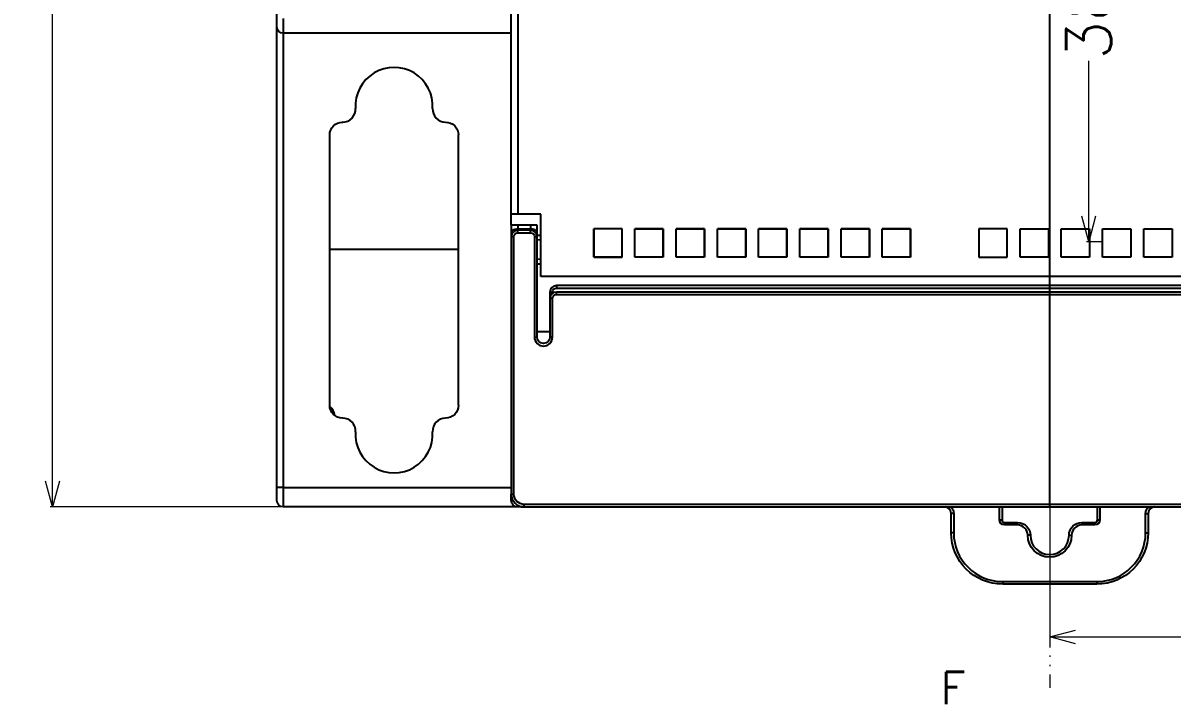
# Model space of a CAD drawing. Header units: millimetres. Extents: x 962 to 1853, y 401 to 821.
# Drawn here: x 1380.4 to 1469.6, y 588.5 to 641.4 of the extents above; entities that cross this region are included whole.
import ezdxf
from ezdxf.enums import TextEntityAlignment as Align
from ezdxf.lldxf.tags import DXFTag

# ---------------------------------------------------------------- set-up
doc = ezdxf.new("R2010")
doc.units = ezdxf.units.MM
doc.linetypes.add('DIVIDE', pattern=[31.75, 12.7, -6.35, 0, -6.35, 0, -6.35])
for name, color, linetype, true_color in [('5', 7, 'Continuous', 0xffffff), ('7', 7, 'Continuous', 0xffffff), ('8', 7, 'Continuous', 0xffffff), ('9', 7, 'Continuous', 0xffffff)]:
    doc.layers.add(name, color=color, linetype=linetype, true_color=true_color)
doc.layers.add('hatch', color=56, linetype='Continuous', lineweight=9)
doc.styles.get("Standard").update_dxf_attribs({"font": 'txt', "bigfont": 'gbcbig.shx'})
tags = doc.linetypes.add('CENTER', pattern=[2, 1.25, -0.25, 0.25, -0.25]).pattern_tags.tags
tags[10:11] = [DXFTag(74, 4), DXFTag(75, 0), DXFTag(340, '0'), DXFTag(46, 0.0), DXFTag(50, 0.0), DXFTag(44, 0.0), DXFTag(45, 0.0)]
tags[8:9] = [DXFTag(74, 4), DXFTag(75, 0), DXFTag(340, '0'), DXFTag(46, 0.0), DXFTag(50, 0.0), DXFTag(44, 0.0), DXFTag(45, 0.0)]
tags[6:7] = [DXFTag(74, 4), DXFTag(75, 0), DXFTag(340, '0'), DXFTag(46, 0.0), DXFTag(50, 0.0), DXFTag(44, 0.0), DXFTag(45, 0.0)]
tags[4:5] = [DXFTag(74, 4), DXFTag(75, 0), DXFTag(340, '0'), DXFTag(46, 0.0), DXFTag(50, 0.0), DXFTag(44, 0.0), DXFTag(45, 0.0)]
doc.dimstyles.get("Standard").update_dxf_attribs({"dimtxt": 3.5, "dimasz": 2, "dimexe": 0.18, "dimexo": 0.0625, "dimgap": 0.09, "dimtad": 0, "dimdsep": 46, "dimtxsty": 'Standard', "dimblk": 'OPEN30', "dimcen": 0.09, "dimclrd": 3, "dimclre": 3, "dimclrt": 6, "dimazin": 2, "dimtfac": 1, "dimtofl": 0, "dimtmove": 0, "dimatfit": 3, "dimldrblk": 'OPEN30', "dimfxl": 1, "dimtolj": 1, "dimtzin": 0, "dimlwd": 0, "dimlwe": 0, "dimarcsym": 0})

# ---------------------------------------------------------------- blocks, each defined once
blk = doc.blocks.new('_Open30')
at = {"color": 0, "linetype": 'ByBlock', "lineweight": -2}
for p, q in [((-1, 0.268), (0, 0)), ((0, 0), (-1, -0.268)), ((0, 0), (-1, 0))]:
    blk.add_line(p, q, dxfattribs=at)
blk = doc.blocks.new('*D88')
at = {"color": 3, "lineweight": 0}
for p, q in [((1402.302, 691.765), (1382.54, 691.765)), ((1382.72, 689.765), (1382.72, 650.772)), ((1382.72, 605.765), (1382.72, 644.759)), ((1402.302, 603.765), (1382.54, 603.765))]:
    blk.add_line(p, q, dxfattribs=at)
at = {"layer": 'Defpoints', "color": 0}
for p in [(1402.365, 691.765), (1382.72, 603.765), (1402.365, 603.765)]:
    blk.add_point(p, dxfattribs=at)
at = {"color": 3, "lineweight": 0, "xscale": 2, "yscale": 2, "zscale": 2}
for p, rotation in [((1382.72, 691.765), 90), ((1382.72, 603.765), 270)]:
    blk.add_blockref('_Open30', p, dxfattribs=dict(at, rotation=rotation))
at = {"color": 6, "insert": (1382.72, 647.765), "char_height": 3.5, "attachment_point": 5, "rotation": 90}
blk.add_mtext('\\A1;88', dxfattribs=at)
blk = doc.blocks.new('*D150')
at = {"color": 3, "lineweight": 0}
for p, q in [((1460.136, 605.346), (1460.136, 593.489)), ((1516.136, 596.953), (1516.136, 593.489)), ((1462.136, 593.669), (1485.129, 593.669)), ((1514.136, 593.669), (1491.142, 593.669))]:
    blk.add_line(p, q, dxfattribs=at)
at = {"layer": 'Defpoints', "color": 0}
for p in [(1460.136, 605.408), (1516.136, 597.015), (1516.136, 593.669)]:
    blk.add_point(p, dxfattribs=at)
at = {"color": 3, "lineweight": 0, "xscale": 2, "yscale": 2, "zscale": 2, "rotation": 180}
blk.add_blockref('_Open30', (1460.136, 593.669), dxfattribs=at)
at = {"color": 3, "lineweight": 0, "xscale": 2, "yscale": 2, "zscale": 2}
blk.add_blockref('_Open30', (1516.136, 593.669), dxfattribs=at)
at = {"color": 6, "insert": (1488.136, 593.669), "char_height": 3.5, "attachment_point": 5}
blk.add_mtext('\\A1;56', dxfattribs=at)
blk = doc.blocks.new('*D160')
at = {"color": 3, "lineweight": 0}
for p, q in [((1461.097, 663.165), (1463.347, 663.165)), ((1463.167, 661.165), (1463.167, 649.105)), ((1463.167, 626.366), (1463.167, 638.425)), ((1464.172, 624.366), (1462.987, 624.366))]:
    blk.add_line(p, q, dxfattribs=at)
at = {"layer": 'Defpoints', "color": 0}
for p in [(1461.034, 663.165), (1463.167, 624.366), (1464.234, 624.366)]:
    blk.add_point(p, dxfattribs=at)
at = {"color": 3, "lineweight": 0, "xscale": 2, "yscale": 2, "zscale": 2}
for p, rotation in [((1463.167, 663.165), 90), ((1463.167, 624.366), 270)]:
    blk.add_blockref('_Open30', p, dxfattribs=dict(at, rotation=rotation))
at = {"color": 6, "insert": (1463.167, 643.765), "char_height": 3.5, "attachment_point": 5, "rotation": 90}
blk.add_mtext('\\A1;38.8', dxfattribs=at)

msp = doc.modelspace()

# ---------------------------------------------------------------- linework, layer by layer
at = {"layer": '5', "color": 23}
for p, q in [((1418.836, 625.665), (1418.836, 625.38)), ((1419.836, 625.665), (1418.836, 625.665)), ((1418.836, 625.265), (1418.836, 625.38)), ((1418.836, 625.38), (1419.836, 625.38)), ((1419.836, 625.665), (1419.836, 625.38)), ((1419.836, 625.265), (1419.836, 625.38)), ((1418.336, 624.765), (1418.336, 604.765)), ((1418.336, 624.765), (1418.536, 624.765)), ((1418.536, 604.765), (1418.536, 624.765)), ((1418.836, 625.065), (1418.836, 625.265)), ((1419.836, 625.265), (1418.836, 625.265)), ((1418.836, 625.065), (1419.836, 625.065)), ((1419.836, 625.065), (1419.836, 625.265)), ((1420.136, 624.765), (1420.136, 616.965)), ((1420.136, 624.765), (1420.336, 624.765)), ((1420.336, 616.965), (1420.336, 624.765)), ((1420.636, 624.489), (1420.336, 624.515)), ((1420.336, 623.015), (1420.636, 623.042)), ((1421.836, 620.965), (1421.836, 620.765)), ((1516.636, 620.965), (1421.836, 620.965)), ((1421.336, 620.465), (1421.536, 620.465)), ((1421.336, 620.465), (1421.336, 619.965)), ((1421.536, 620.365), (1421.536, 620.465)), ((1421.836, 620.765), (1516.636, 620.765)), ((1421.836, 620.265), (1421.836, 620.465)), ((1516.636, 620.465), (1421.836, 620.465)), ((1421.836, 620.265), (1516.636, 620.265)), ((1421.336, 619.965), (1421.336, 616.965)), ((1421.536, 619.965), (1421.336, 619.965)), ((1421.536, 616.965), (1421.536, 619.965)), ((1420.136, 616.965), (1420.336, 616.965)), ((1421.536, 616.965), (1421.336, 616.965)), ((1418.336, 604.765), (1418.536, 604.765)), ((1519.136, 603.965), (1419.336, 603.965)), ((1419.336, 603.765), (1419.336, 603.965)), ((1419.336, 603.765), (1519.136, 603.765))]:
    msp.add_line(p, q, dxfattribs=at)
for centre, radius, start, end in [((1418.836, 624.765), 0.5, 90, 180), ((1419.836, 624.765), 0.5, 0, 90), ((1421.836, 620.465), 0.5, 90, 180), ((1421.836, 619.965), 0.5, 90, 180), ((1420.836, 616.965), 0.7, 180, 0), ((1419.336, 604.765), 1, 180, 270)]:
    msp.add_arc(centre, radius, start, end, dxfattribs=at)
at = {"layer": '5', "color": 23, "extrusion": (0, 0, -1)}
for centre, radius, start, end in [((-1418.836, 624.765), 0.3, 0, 90), ((-1419.836, 624.765), 0.3, 90, 180), ((-1421.836, 620.465), 0.3, 0, 90), ((-1421.836, 619.965), 0.3, 0, 90), ((-1420.836, 616.965), 0.5, 180, 0), ((-1419.336, 604.765), 0.8, 270, 0)]:
    msp.add_arc(centre, radius, start, end, dxfattribs=at)
at = {"layer": '5', "color": 23}
for points, knots in [([(1418.836, 625.665), (1418.752, 625.665), (1418.626, 625.665), (1418.461, 625.665), (1418.378, 625.665), (1418.336, 625.665)], [0, 0, 0, 0, 0.499585, 0.750017, 1, 1, 1, 1]), ([(1418.336, 625.665), (1418.336, 625.656), (1418.336, 625.637), (1418.336, 625.619), (1418.336, 625.591), (1418.336, 625.556), (1418.336, 625.521), (1418.336, 625.477), (1418.336, 625.43), (1418.336, 625.382), (1418.336, 625.329), (1418.336, 625.274), (1418.336, 625.254), (1418.336, 625.234), (1418.336, 625.213)], [0, 0, 0, 0, 0.229097, 0.229097, 0.45819, 0.45819, 0.45819, 0.687475, 0.687475, 0.687475, 0.917907, 0.917907, 0.917907, 1, 1, 1, 1]), ([(1418.336, 625.213), (1418.4, 625.253), (1418.553, 625.346), (1418.732, 625.367), (1418.836, 625.38)], [0, 0, 0, 0, 0.419475, 1, 1, 1, 1]), ([(1420.336, 625.665), (1420.294, 625.665), (1420.21, 625.665), (1420.086, 625.665), (1419.962, 625.665), (1419.878, 625.665), (1419.836, 625.665)], [0, 0, 0, 0, 0.249866, 0.499928, 0.750449, 1, 1, 1, 1]), ([(1419.836, 625.38), (1419.85, 625.379), (1419.877, 625.379), (1419.918, 625.376), (1419.957, 625.371), (1419.994, 625.364), (1420.03, 625.355), (1420.065, 625.345), (1420.108, 625.331), (1420.168, 625.307), (1420.248, 625.268), (1420.306, 625.232), (1420.336, 625.213)], [0, 0, 0, 0, 0.078628, 0.154601, 0.22811, 0.299309, 0.368321, 0.435232, 0.500093, 0.622521, 0.800497, 1, 1, 1, 1]), ([(1420.336, 625.214), (1420.336, 625.276), (1420.336, 625.335), (1420.336, 625.418), (1420.336, 625.444), (1420.336, 625.493), (1420.336, 625.515), (1420.336, 625.578), (1420.336, 625.61), (1420.336, 625.654), (1420.336, 625.665)], [0, 0, 0, 0, 0.25, 0.25, 0.375, 0.375, 0.5, 0.5, 0.75, 1, 1, 1, 1]), ([(1418.336, 625.213), (1418.336, 625.153), (1418.336, 625.093), (1418.336, 625.037), (1418.336, 624.942), (1418.336, 624.855), (1418.336, 624.774), (1418.336, 624.77), (1418.336, 624.765), (1418.336, 624.76)], [0, 0, 0, 0, 0.370882, 0.370882, 0.370882, 0.99092, 0.99092, 0.99092, 1, 1, 1, 1]), ([(1420.336, 624.76), (1420.336, 624.765), (1420.336, 624.77), (1420.336, 624.774), (1420.336, 624.882), (1420.336, 624.999), (1420.336, 625.129), (1420.336, 625.156), (1420.336, 625.185), (1420.336, 625.213)], [0, 0, 0, 0, 0.0091, 0.0091, 0.0091, 0.827124, 0.827124, 0.827124, 1, 1, 1, 1])]:
    msp.add_open_spline(points, degree=3, knots=knots, dxfattribs=at)
at = {"layer": '7', "color": 21}
for p, q in [((1426.935, 625.366), (1424.735, 625.366)), ((1424.735, 625.366), (1424.735, 623.166)), ((1426.935, 623.166), (1426.935, 625.366)), ((1427.935, 625.366), (1430.135, 625.366)), ((1427.935, 623.166), (1427.935, 625.366)), ((1430.135, 625.366), (1430.135, 623.166)), ((1431.135, 625.366), (1433.335, 625.366)), ((1431.135, 623.166), (1431.135, 625.366)), ((1433.335, 625.366), (1433.335, 623.166)), ((1434.335, 625.366), (1436.535, 625.366)), ((1434.335, 623.166), (1434.335, 625.366)), ((1436.535, 625.366), (1436.535, 623.166)), ((1437.535, 625.366), (1439.735, 625.366)), ((1437.535, 623.166), (1437.535, 625.366)), ((1439.735, 625.366), (1439.735, 623.166)), ((1440.735, 625.366), (1442.935, 625.366)), ((1440.735, 623.166), (1440.735, 625.366)), ((1442.935, 625.366), (1442.935, 623.166)), ((1443.935, 625.366), (1446.135, 625.366)), ((1443.935, 623.166), (1443.935, 625.366)), ((1446.135, 625.366), (1446.135, 623.166)), ((1447.135, 625.366), (1449.335, 625.366)), ((1447.135, 623.166), (1447.135, 625.366)), ((1449.335, 625.366), (1449.335, 623.166)), ((1424.735, 623.166), (1426.935, 623.166)), ((1430.135, 623.166), (1427.935, 623.166)), ((1433.335, 623.166), (1431.135, 623.166)), ((1436.535, 623.166), (1434.335, 623.166)), ((1439.735, 623.166), (1437.535, 623.166)), ((1442.935, 623.166), (1440.735, 623.166)), ((1446.135, 623.166), (1443.935, 623.166)), ((1449.335, 623.166), (1447.135, 623.166))]:
    msp.add_line(p, q, dxfattribs=at)
at = {"layer": '7', "color": 223}
for p, q in [((1452.686, 603.265), (1452.486, 603.265)), ((1452.486, 601.765), (1452.486, 603.265)), ((1452.686, 603.265), (1452.686, 601.765)), ((1456.236, 602.765), (1456.236, 603.765)), ((1456.436, 603.765), (1456.436, 602.765)), ((1463.836, 602.765), (1463.836, 603.765)), ((1464.036, 603.765), (1464.036, 602.765)), ((1467.586, 603.265), (1467.786, 603.265)), ((1467.586, 601.765), (1467.586, 603.265)), ((1467.786, 603.265), (1467.786, 601.765)), ((1456.236, 602.765), (1456.436, 602.765)), ((1456.636, 602.365), (1456.636, 602.565)), ((1456.636, 602.565), (1457.636, 602.565)), ((1457.636, 602.365), (1456.636, 602.365)), ((1457.636, 602.365), (1457.636, 602.565)), ((1462.636, 602.565), (1462.636, 602.365)), ((1462.636, 602.565), (1463.636, 602.565)), ((1463.636, 602.365), (1462.636, 602.365)), ((1463.636, 602.565), (1463.636, 602.365)), ((1463.836, 602.765), (1464.036, 602.765)), ((1452.686, 601.765), (1452.486, 601.765)), ((1458.636, 601.565), (1458.436, 601.565)), ((1461.636, 601.565), (1461.836, 601.565)), ((1467.586, 601.765), (1467.786, 601.765)), ((1456.486, 597.965), (1463.786, 597.965)), ((1456.486, 597.965), (1456.486, 597.765)), ((1463.786, 597.765), (1456.486, 597.765)), ((1463.786, 597.965), (1463.786, 597.765))]:
    msp.add_line(p, q, dxfattribs=at)
for centre, radius, start, end in [((1451.986, 603.265), 0.5, 0, 90), ((1468.286, 603.265), 0.5, 90, 180), ((1456.636, 602.765), 0.2, 180, 270), ((1457.636, 601.565), 0.8, 0, 90), ((1462.636, 601.565), 0.8, 90, 180), ((1463.636, 602.765), 0.2, 270, 0), ((1456.486, 601.765), 3.8, 180, 270), ((1460.136, 601.565), 1.5, 180, 0), ((1463.786, 601.765), 3.8, 270, 0)]:
    msp.add_arc(centre, radius, start, end, dxfattribs=at)
at = {"layer": '7', "color": 223, "extrusion": (0, 0, -1)}
for centre, radius, start, end in [((-1451.986, 603.265), 0.7, 134.41638, 180), ((-1468.286, 603.265), 0.7, 0, 45.58362), ((-1456.636, 602.765), 0.4, 270, 0), ((-1457.636, 601.565), 1, 90, 180), ((-1462.636, 601.565), 1, 0, 90), ((-1463.636, 602.765), 0.4, 180, 270), ((-1456.486, 601.765), 4, 270, 0), ((-1460.136, 601.565), 1.7, 180, 0), ((-1463.786, 601.765), 4, 180, 270)]:
    msp.add_arc(centre, radius, start, end, dxfattribs=at)
at = {"layer": '8', "color": 1, "linetype": 'CENTER', "ltscale": 8.128}
msp.add_line((1460.136, 603.765), (1460.136, 683.765), dxfattribs=at)
at = {"layer": '8', "color": 163}
for p, q in [((1418.336, 626.515), (1418.336, 661.015)), ((1418.836, 661.015), (1418.836, 626.515)), ((1400.136, 641.065), (1400.136, 642.065)), ((1400.636, 641.719), (1400.636, 640.565)), ((1400.136, 605.265), (1400.136, 641.065)), ((1418.336, 640.565), (1400.636, 640.565)), ((1400.636, 640.565), (1400.636, 605.265)), ((1405.244, 633.665), (1405.236, 633.665)), ((1413.236, 633.665), (1413.228, 633.665)), ((1404.236, 611.665), (1404.236, 632.665)), ((1414.236, 611.665), (1414.236, 632.665)), ((1418.836, 626.515), (1418.336, 626.515)), ((1418.336, 625.694), (1418.336, 626.515)), ((1420.636, 626.515), (1418.836, 626.515)), ((1420.636, 621.665), (1420.636, 626.515)), ((1420.636, 624.865), (1420.336, 624.865)), ((1420.336, 622.665), (1420.636, 622.665)), ((1517.836, 621.665), (1420.636, 621.665)), ((1421.337, 617.365), (1420.336, 617.365)), ((1405.244, 610.665), (1405.236, 610.665)), ((1413.236, 610.665), (1413.228, 610.665)), ((1400.636, 605.265), (1400.136, 605.265)), ((1400.136, 604.265), (1400.136, 605.265)), ((1400.636, 605.265), (1400.636, 603.765)), ((1400.636, 605.265), (1418.336, 605.265)), ((1418.336, 604.265), (1418.336, 604.765)), ((1418.836, 603.765), (1400.636, 603.765)), ((1418.836, 603.899), (1418.836, 603.765)), ((1419.336, 603.765), (1418.836, 603.765))]:
    msp.add_line(p, q, dxfattribs=at)
at = {"layer": '8', "color": 151}
for p, q in [((1424.735, 623.166), (1424.735, 625.366)), ((1426.935, 625.366), (1424.735, 625.366)), ((1426.935, 623.166), (1426.935, 625.366)), ((1427.935, 623.166), (1427.935, 625.366)), ((1430.135, 625.366), (1427.935, 625.366)), ((1430.135, 623.166), (1430.135, 625.366)), ((1431.135, 623.166), (1431.135, 625.366)), ((1433.335, 625.366), (1431.135, 625.366)), ((1433.335, 623.166), (1433.335, 625.366)), ((1434.335, 623.166), (1434.335, 625.366)), ((1436.535, 625.366), (1434.335, 625.366)), ((1436.535, 623.166), (1436.535, 625.366)), ((1437.535, 623.166), (1437.535, 625.366)), ((1439.735, 625.366), (1437.535, 625.366)), ((1439.735, 623.166), (1439.735, 625.366)), ((1440.735, 623.166), (1440.735, 625.366)), ((1442.935, 625.366), (1440.735, 625.366)), ((1442.935, 623.166), (1442.935, 625.366)), ((1443.935, 623.166), (1443.935, 625.366)), ((1446.135, 625.366), (1443.935, 625.366)), ((1446.135, 623.166), (1446.135, 625.366)), ((1449.335, 625.366), (1447.135, 625.366)), ((1447.135, 623.166), (1447.135, 625.366)), ((1449.335, 623.166), (1449.335, 625.366)), ((1454.635, 625.366), (1454.635, 623.166)), ((1456.835, 625.366), (1454.635, 625.366)), ((1456.835, 623.166), (1456.835, 625.366)), ((1457.835, 623.166), (1457.835, 625.366)), ((1457.835, 625.366), (1460.034, 625.366)), ((1460.034, 625.366), (1460.034, 623.166)), ((1461.034, 623.166), (1461.034, 625.366)), ((1461.034, 625.366), (1463.234, 625.366)), ((1463.234, 625.366), (1463.234, 623.166)), ((1464.234, 623.166), (1464.234, 625.366)), ((1464.234, 625.366), (1466.434, 625.366)), ((1466.434, 625.366), (1466.434, 623.166)), ((1467.434, 623.166), (1467.434, 625.366)), ((1467.434, 625.366), (1469.634, 625.366)), ((1469.634, 625.366), (1469.634, 623.166)), ((1426.935, 623.166), (1424.735, 623.166)), ((1430.135, 623.166), (1427.935, 623.166)), ((1433.335, 623.166), (1431.135, 623.166)), ((1436.535, 623.166), (1434.335, 623.166)), ((1439.735, 623.166), (1437.535, 623.166)), ((1442.935, 623.166), (1440.735, 623.166)), ((1446.135, 623.166), (1443.935, 623.166)), ((1449.335, 623.166), (1447.135, 623.166)), ((1454.635, 623.166), (1456.835, 623.166)), ((1460.034, 623.166), (1457.835, 623.166)), ((1463.234, 623.166), (1461.034, 623.166)), ((1466.434, 623.166), (1464.234, 623.166)), ((1469.634, 623.166), (1467.434, 623.166))]:
    msp.add_line(p, q, dxfattribs=at)
at = {"layer": '8', "color": 163, "extrusion": (0, 0, -1)}
for centre, radius, start, end in [((-1400.636, 641.065), 0.5, 270, 0), ((-1405.236, 632.665), 1, 0, 90), ((-1413.236, 632.665), 1, 90, 180), ((-1405.236, 611.665), 1, 270, 0), ((-1413.236, 611.665), 1, 180, 270), ((-1400.636, 604.265), 0.5, 270, 0), ((-1418.836, 604.265), 0.5, 270, 0)]:
    msp.add_arc(centre, radius, start, end, dxfattribs=at)
at = {"layer": '8', "color": 163}
for centre, radius, start, end in [((1409.236, 634.915), 3, 356.41668, 183.58332), ((1405.244, 634.665), 1, 270, 3.58332), ((1413.228, 634.665), 1, 176.41668, 270), ((1405.244, 609.665), 1, 356.41668, 90), ((1413.228, 609.665), 1, 90, 183.58332), ((1409.236, 609.415), 3, 176.41668, 3.58332)]:
    msp.add_arc(centre, radius, start, end, dxfattribs=at)
at = {"layer": '9', "color": 132}
msp.add_line((1414.236, 623.765), (1404.236, 623.765), dxfattribs=at)
msp.add_arc((1403.636, 610.765), 1, 5.97373, 52.73717, dxfattribs=at)
at = {"layer": 'hatch', "color": 2, "linetype": 'DIVIDE', "ltscale": 0.1}
msp.add_line((1460.136, 692.005), (1460.136, 589.706), dxfattribs=at)
at = {"layer": 'hatch', "color": 2}
msp.add_lwpolyline([(1460.136, 589.706, 0, 0, 0), (1457.636, 589.706, 0.75, 0, 0), (1455.136, 589.706, 0, 0, 0)], format="xyseb", dxfattribs=at)

# ---------------------------------------------------------------- texts
at = {"layer": 'hatch', "color": 6}
msp.add_text('F', height=2.5, dxfattribs=at).set_placement((1452.636, 589.706), align=Align.MIDDLE)

# ---------------------------------------------------------------- dimensions: what is measured, and where the dimension line sits
dim = msp.add_linear_dim(base=(1382.72, 603.765), p1=(1402.365, 691.765), p2=(1402.365, 603.765), angle=90, dimstyle='Standard')
dim.commit()
dim.dimension.update_dxf_attribs({"geometry": '*D88', "text_midpoint": (1382.72, 647.765), "dimtype": 160})
dim = msp.add_linear_dim(base=(1463.167, 624.366), p1=(1461.034, 663.165), p2=(1464.234, 624.366), angle=90, dimstyle='Standard')
dim.commit()
dim.dimension.update_dxf_attribs({"geometry": '*D160', "text_midpoint": (1463.167, 643.765)})
dim = msp.add_linear_dim(base=(1516.136, 593.669), p1=(1460.136, 605.408), p2=(1516.136, 597.015), dimstyle='Standard')
dim.commit()
dim.dimension.update_dxf_attribs({"geometry": '*D150', "text_midpoint": (1488.136, 593.669)})

doc.saveas('drawing.dxf')
